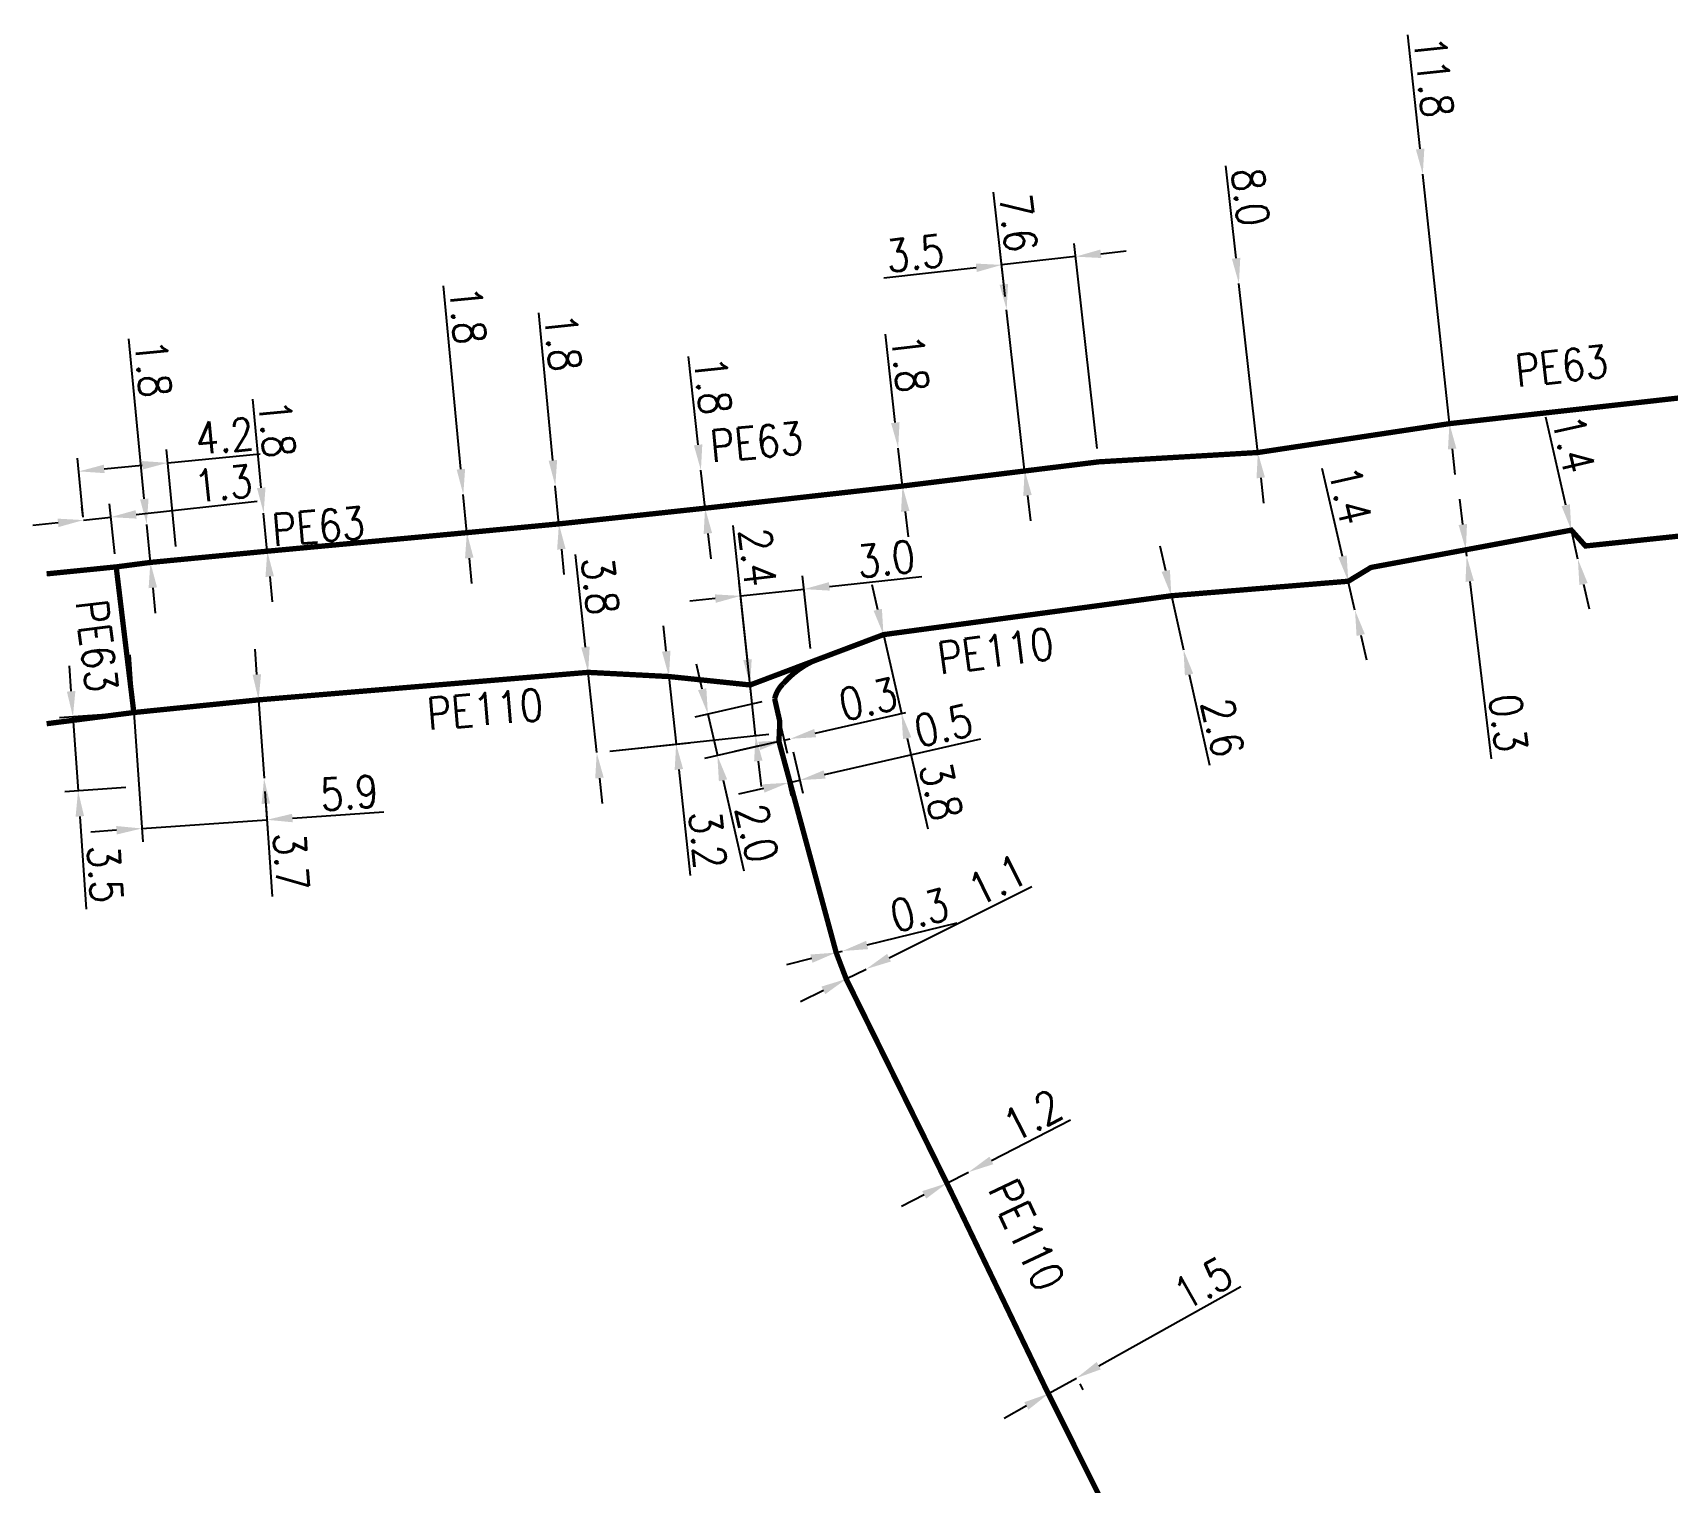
# Model space of a CAD drawing. Header units: millimetres. Extents: x 149999 to 151007, y 125999 to 127005.
# Drawn here: x 149999.3 to 150076.3, y 126564.8 to 126633 of the extents above; entities that cross this region are included whole.
import ezdxf

# ---------------------------------------------------------------- set-up
doc = ezdxf.new("R2010")
doc.units = ezdxf.units.MM
doc.header["$PDMODE"] = 34
doc.linetypes.add('L_100_PE', pattern=[14, 10, -1.5, 1, -1.5])
doc.layers.get('DEFPOINTS').update_dxf_attribs({"linetype": 'CONTINUOUS'})
doc.layers.add('L_140', color=3, linetype='CONTINUOUS')
doc.styles.get("Standard").update_dxf_attribs({"font": 'romans.shx', "width": 0.85})
doc.dimstyles.get("Standard").update_dxf_attribs({"dimtxt": 1.5, "dimasz": 1.2, "dimexe": 0.625, "dimexo": 0.625, "dimgap": 0.25, "dimtad": 1, "dimdec": 1, "dimzin": 0, "dimdsep": 46, "dimtxsty": 'Standard', "dimcen": -0.5, "dimadec": 0, "dimazin": 0, "dimtfac": 1, "dimtdec": 1, "dimtmove": 0, "dimatfit": 3, "dimfxl": 0, "dimtolj": 1, "dimtzin": 0, "dimarcsym": 0})

# ---------------------------------------------------------------- blocks, each defined once
blk = doc.blocks.new('*D646')
at = {"layer": 'DEFPOINTS', "color": 0, "linetype": 'Continuous', "transparency": 16777216}
for p in [(150040.075, 126613.441), (150040.276, 126611.652), (150040.276, 126611.652)]:
    blk.add_point(p, dxfattribs=at)
at = {"layer": 'L_140', "color": 0, "linetype": 'Continuous', "lineweight": -2, "transparency": 16777216}
for p, q in [((150039.941, 126614.634), (150039.473, 126618.797)), ((150040.276, 126611.652), (150040.075, 126613.441)), ((150040.41, 126610.46), (150040.543, 126609.267))]:
    blk.add_line(p, q, dxfattribs=at)
at = {"layer": 'L_140', "color": 0, "linetype": 'Continuous', "transparency": 16777216}
for points in [[(150040.14, 126614.656), (150039.742, 126614.611), (150040.075, 126613.441)], [(150040.608, 126610.482), (150040.211, 126610.437), (150040.276, 126611.652)]]:
    blk.add_solid(points, dxfattribs=at)
at = {"layer": 'L_140', "color": 0, "linetype": 'Continuous', "transparency": 16777216, "insert": (150040.634, 126617.423), "char_height": 1.5, "attachment_point": 5, "rotation": 276.40717}
blk.add_mtext('\\A1;1.8', dxfattribs=at)
blk = doc.blocks.new('*D647')
at = {"layer": 'DEFPOINTS', "color": 0, "linetype": 'Continuous', "transparency": 16777216}
for p in [(150030.791, 126612.398), (150030.988, 126610.609), (150030.988, 126610.609)]:
    blk.add_point(p, dxfattribs=at)
at = {"layer": 'L_140', "color": 0, "linetype": 'Continuous', "lineweight": -2, "transparency": 16777216}
for p, q in [((150030.659, 126613.591), (150030.2, 126617.755)), ((150030.988, 126610.609), (150030.791, 126612.398)), ((150031.119, 126609.417), (150031.251, 126608.224))]:
    blk.add_line(p, q, dxfattribs=at)
at = {"layer": 'L_140', "color": 0, "linetype": 'Continuous', "transparency": 16777216}
for points in [[(150030.858, 126613.613), (150030.46, 126613.569), (150030.791, 126612.398)], [(150031.318, 126609.438), (150030.92, 126609.395), (150030.988, 126610.609)]]:
    blk.add_solid(points, dxfattribs=at)
at = {"layer": 'L_140', "color": 0, "linetype": 'Continuous', "transparency": 16777216, "insert": (150031.358, 126616.379), "char_height": 1.5, "attachment_point": 5, "rotation": 276.28814}
blk.add_mtext('\\A1;1.8', dxfattribs=at)
blk = doc.blocks.new('*D648')
at = {"layer": 'DEFPOINTS', "color": 0, "linetype": 'Continuous', "transparency": 16777216}
for p in [(150023.94, 126611.663), (150024.11, 126609.871), (150024.11, 126609.871)]:
    blk.add_point(p, dxfattribs=at)
at = {"layer": 'L_140', "color": 0, "linetype": 'Continuous', "lineweight": -2, "transparency": 16777216}
for p, q in [((150023.826, 126612.858), (150023.163, 126619.806)), ((150024.11, 126609.871), (150023.94, 126611.663)), ((150024.224, 126608.677), (150024.338, 126607.482))]:
    blk.add_line(p, q, dxfattribs=at)
at = {"layer": 'L_140', "color": 0, "linetype": 'Continuous', "transparency": 16777216}
for points in [[(150024.025, 126612.877), (150023.627, 126612.839), (150023.94, 126611.663)], [(150024.423, 126608.696), (150024.025, 126608.658), (150024.11, 126609.871)]]:
    blk.add_solid(points, dxfattribs=at)
at = {"layer": 'L_140', "color": 0, "linetype": 'Continuous', "transparency": 16777216, "insert": (150024.301, 126618.413), "char_height": 1.5, "attachment_point": 5, "rotation": 275.44579}
blk.add_mtext('\\A1;1.8', dxfattribs=at)
blk = doc.blocks.new('*D677')
at = {"layer": 'DEFPOINTS', "color": 0, "linetype": 'Continuous', "transparency": 16777216}
for p in [(150038.57, 126588.922), (150038.57, 126588.922), (150037.63, 126588.454)]:
    blk.add_point(p, dxfattribs=at)
at = {"layer": 'L_140', "color": 0, "linetype": 'Continuous', "lineweight": -2, "transparency": 16777216}
for p, q in [((150039.644, 126589.456), (150046.366, 126592.804)), ((150037.63, 126588.454), (150038.57, 126588.922)), ((150036.556, 126587.919), (150035.482, 126587.384))]:
    blk.add_line(p, q, dxfattribs=at)
at = {"layer": 'L_140', "color": 0, "linetype": 'Continuous', "transparency": 16777216}
for points in [[(150039.555, 126589.635), (150039.733, 126589.277), (150038.57, 126588.922)], [(150036.467, 126588.098), (150036.645, 126587.74), (150037.63, 126588.454)]]:
    blk.add_solid(points, dxfattribs=at)
at = {"layer": 'L_140', "color": 0, "linetype": 'Continuous', "transparency": 16777216, "insert": (150044.745, 126593.114), "char_height": 1.5, "attachment_point": 5, "rotation": 26.4718}
blk.add_mtext('\\A1;1.1', dxfattribs=at)
blk = doc.blocks.new('*D678')
at = {"layer": 'DEFPOINTS', "color": 0, "linetype": 'Continuous', "transparency": 16777216}
for p in [(150037.157, 126589.697), (150037.448, 126589.769), (150037.448, 126589.769)]:
    blk.add_point(p, dxfattribs=at)
at = {"layer": 'L_140', "color": 0, "linetype": 'Continuous', "lineweight": -2, "transparency": 16777216}
for p, q in [((150038.614, 126590.054), (150042.859, 126591.095)), ((150037.157, 126589.697), (150037.448, 126589.769)), ((150035.991, 126589.411), (150034.826, 126589.126))]:
    blk.add_line(p, q, dxfattribs=at)
at = {"layer": 'L_140', "color": 0, "linetype": 'Continuous', "transparency": 16777216}
for points in [[(150035.944, 126589.606), (150036.039, 126589.217), (150037.157, 126589.697)], [(150038.566, 126590.249), (150038.661, 126589.86), (150037.448, 126589.769)]]:
    blk.add_solid(points, dxfattribs=at)
at = {"layer": 'L_140', "color": 0, "linetype": 'Continuous', "transparency": 16777216, "insert": (150041.081, 126591.689), "char_height": 1.5, "attachment_point": 5, "rotation": 13.77698}
blk.add_mtext('\\A1;0.3', dxfattribs=at)
blk = doc.blocks.new('*D679')
at = {"layer": 'DEFPOINTS', "color": 0, "linetype": 'Continuous', "transparency": 16777216}
for p in [(150001.73, 126610.049), (150001.782, 126609.568), (150003.273, 126607.847)]:
    blk.add_point(p, dxfattribs=at)
at = {"layer": 'L_140', "color": 0, "linetype": 'Continuous', "lineweight": -2, "transparency": 16777216}
for p, q in [((150001.715, 126610.19), (150001.663, 126610.67)), ((150003.205, 126608.469), (150002.951, 126610.81)), ((150004.212, 126610.318), (150009.905, 126610.935)), ((150000.537, 126609.92), (149999.344, 126609.79)), ((150001.73, 126610.049), (150003.019, 126610.189))]:
    blk.add_line(p, q, dxfattribs=at)
at = {"layer": 'L_140', "color": 0, "linetype": 'Continuous', "transparency": 16777216}
for points in [[(150004.19, 126610.517), (150004.233, 126610.119), (150003.019, 126610.189)], [(150000.515, 126610.118), (150000.559, 126609.721), (150001.73, 126610.049)]]:
    blk.add_solid(points, dxfattribs=at)
at = {"layer": 'L_140', "color": 0, "linetype": 'Continuous', "transparency": 16777216, "insert": (150008.311, 126611.768), "char_height": 1.5, "attachment_point": 5, "rotation": 6.18542}
blk.add_mtext('\\A1;1.3', dxfattribs=at)
blk = doc.blocks.new('*D680')
at = {"layer": 'DEFPOINTS', "color": 0, "linetype": 'Continuous', "transparency": 16777216}
for p in [(150019.609, 126611.25), (150019.609, 126611.25), (150019.777, 126609.458)]:
    blk.add_point(p, dxfattribs=at)
at = {"layer": 'L_140', "color": 0, "linetype": 'Continuous', "lineweight": -2, "transparency": 16777216}
for p, q in [((150019.496, 126612.445), (150018.684, 126621.08)), ((150019.777, 126609.458), (150019.609, 126611.25)), ((150019.89, 126608.263), (150020.002, 126607.069))]:
    blk.add_line(p, q, dxfattribs=at)
at = {"layer": 'L_140', "color": 0, "linetype": 'Continuous', "transparency": 16777216}
for points in [[(150019.695, 126612.464), (150019.297, 126612.426), (150019.609, 126611.25)], [(150020.089, 126608.282), (150019.69, 126608.245), (150019.777, 126609.458)]]:
    blk.add_solid(points, dxfattribs=at)
at = {"layer": 'L_140', "color": 0, "linetype": 'Continuous', "transparency": 16777216, "insert": (150019.819, 126619.686), "char_height": 1.5, "attachment_point": 5, "rotation": 275.37512}
blk.add_mtext('\\A1;1.8', dxfattribs=at)
blk = doc.blocks.new('*D681')
at = {"layer": 'DEFPOINTS', "color": 0, "linetype": 'Continuous', "transparency": 16777216}
for p in [(150004.711, 126609.849), (150004.711, 126609.849), (150004.883, 126608.057)]:
    blk.add_point(p, dxfattribs=at)
at = {"layer": 'L_140', "color": 0, "linetype": 'Continuous', "lineweight": -2, "transparency": 16777216}
for p, q in [((150004.597, 126611.044), (150003.874, 126618.577)), ((150004.883, 126608.057), (150004.711, 126609.849)), ((150004.998, 126606.863), (150005.112, 126605.668))]:
    blk.add_line(p, q, dxfattribs=at)
at = {"layer": 'L_140', "color": 0, "linetype": 'Continuous', "transparency": 16777216}
for points in [[(150004.796, 126611.063), (150004.398, 126611.024), (150004.711, 126609.849)], [(150005.197, 126606.882), (150004.799, 126606.844), (150004.883, 126608.057)]]:
    blk.add_solid(points, dxfattribs=at)
at = {"layer": 'L_140', "color": 0, "linetype": 'Continuous', "transparency": 16777216, "insert": (150005.012, 126617.184), "char_height": 1.5, "attachment_point": 5, "rotation": 275.47785}
blk.add_mtext('\\A1;1.8', dxfattribs=at)
blk = doc.blocks.new('*D682')
at = {"layer": 'DEFPOINTS', "color": 0, "linetype": 'Continuous', "transparency": 16777216}
for p in [(150010.214, 126610.377), (150010.214, 126610.377), (150010.384, 126608.585)]:
    blk.add_point(p, dxfattribs=at)
at = {"layer": 'L_140', "color": 0, "linetype": 'Continuous', "lineweight": -2, "transparency": 16777216}
for p, q in [((150010.102, 126611.571), (150009.707, 126615.742)), ((150010.384, 126608.585), (150010.214, 126610.377)), ((150010.497, 126607.39), (150010.61, 126606.195))]:
    blk.add_line(p, q, dxfattribs=at)
at = {"layer": 'L_140', "color": 0, "linetype": 'Continuous', "transparency": 16777216}
for points in [[(150010.301, 126611.59), (150009.902, 126611.553), (150010.214, 126610.377)], [(150010.696, 126607.409), (150010.298, 126607.371), (150010.384, 126608.585)]]:
    blk.add_solid(points, dxfattribs=at)
at = {"layer": 'L_140', "color": 0, "linetype": 'Continuous', "transparency": 16777216, "insert": (150010.844, 126614.348), "char_height": 1.5, "attachment_point": 5, "rotation": 275.39869}
blk.add_mtext('\\A1;1.8', dxfattribs=at)
blk = doc.blocks.new('*D692')
at = {"layer": 'DEFPOINTS', "color": 0, "linetype": 'Continuous', "transparency": 16777216}
for p in [(150043.392, 126579.367), (150043.392, 126579.367), (150042.369, 126578.843)]:
    blk.add_point(p, dxfattribs=at)
at = {"layer": 'L_140', "color": 0, "linetype": 'Continuous', "lineweight": -2, "transparency": 16777216}
for p, q in [((150044.46, 126579.915), (150048.187, 126581.827)), ((150042.369, 126578.843), (150043.392, 126579.367)), ((150041.301, 126578.295), (150040.233, 126577.747))]:
    blk.add_line(p, q, dxfattribs=at)
at = {"layer": 'L_140', "color": 0, "linetype": 'Continuous', "transparency": 16777216}
for points in [[(150044.369, 126580.093), (150044.551, 126579.737), (150043.392, 126579.367)], [(150041.21, 126578.473), (150041.392, 126578.117), (150042.369, 126578.843)]]:
    blk.add_solid(points, dxfattribs=at)
at = {"layer": 'L_140', "color": 0, "linetype": 'Continuous', "transparency": 16777216, "insert": (150046.401, 126582.034), "char_height": 1.5, "attachment_point": 5, "rotation": 27.14955}
blk.add_mtext('\\A1;1.2', dxfattribs=at)
blk = doc.blocks.new('*D693')
at = {"layer": 'DEFPOINTS', "color": 0, "linetype": 'Continuous', "transparency": 16777216}
for p in [(150048.316, 126569.945), (150048.466, 126569.673), (150047.005, 126569.216)]:
    blk.add_point(p, dxfattribs=at)
at = {"layer": 'L_140', "color": 0, "linetype": 'Continuous', "lineweight": -2, "transparency": 16777216}
for p, q in [((150049.515, 126570.256), (150056.208, 126573.978)), ((150047.155, 126568.944), (150048.466, 126569.673)), ((150048.619, 126569.398), (150048.77, 126569.127)), ((150046.107, 126568.361), (150045.058, 126567.778)), ((150047.308, 126568.669), (150047.459, 126568.398))]:
    blk.add_line(p, q, dxfattribs=at)
at = {"layer": 'L_140', "color": 0, "linetype": 'Continuous', "transparency": 16777216}
for points in [[(150049.418, 126570.431), (150049.612, 126570.082), (150048.466, 126569.673)], [(150046.009, 126568.536), (150046.204, 126568.186), (150047.155, 126568.944)]]:
    blk.add_solid(points, dxfattribs=at)
at = {"layer": 'L_140', "color": 0, "linetype": 'Continuous', "transparency": 16777216, "insert": (150054.416, 126574.125), "char_height": 1.5, "attachment_point": 5, "rotation": 29.07314}
blk.add_mtext('\\A1;1.5', dxfattribs=at)
blk = doc.blocks.new('*D696')
at = {"layer": 'DEFPOINTS', "color": 0, "linetype": 'Continuous', "transparency": 16777216}
for p in [(150005.697, 126612.743), (150001.782, 126609.568), (150006.135, 126608.177)]:
    blk.add_point(p, dxfattribs=at)
at = {"layer": 'L_140', "color": 0, "linetype": 'Continuous', "lineweight": -2, "transparency": 16777216}
for p, q in [((150001.722, 126610.19), (150001.456, 126612.965)), ((150006.075, 126608.799), (150005.637, 126613.365)), ((150005.697, 126612.743), (150010.048, 126613.161)), ((150002.711, 126612.457), (150004.502, 126612.629))]:
    blk.add_line(p, q, dxfattribs=at)
at = {"layer": 'L_140', "color": 0, "linetype": 'Continuous', "transparency": 16777216}
for points in [[(150004.483, 126612.828), (150004.521, 126612.43), (150005.697, 126612.743)], [(150002.692, 126612.656), (150002.73, 126612.258), (150001.516, 126612.342)]]:
    blk.add_solid(points, dxfattribs=at)
at = {"layer": 'L_140', "color": 0, "linetype": 'Continuous', "transparency": 16777216, "insert": (150008.374, 126614.005), "char_height": 1.5, "attachment_point": 5, "rotation": 5.47785}
blk.add_mtext('\\A1;4.2', dxfattribs=at)
blk = doc.blocks.new('*D989')
at = {"layer": 'DEFPOINTS', "color": 0, "linetype": 'Continuous', "transparency": 16777216}
for p in [(150009.976, 126601.589), (150010.232, 126597.897), (150010.232, 126597.897)]:
    blk.add_point(p, dxfattribs=at)
at = {"layer": 'L_140', "color": 0, "linetype": 'Continuous', "lineweight": -2, "transparency": 16777216}
for p, q in [((150009.893, 126602.786), (150009.81, 126603.983)), ((150009.976, 126601.589), (150010.232, 126597.897)), ((150010.316, 126596.7), (150010.619, 126592.339))]:
    blk.add_line(p, q, dxfattribs=at)
at = {"layer": 'L_140', "color": 0, "linetype": 'Continuous', "transparency": 16777216}
for points in [[(150010.092, 126602.8), (150009.693, 126602.772), (150009.976, 126601.589)], [(150010.515, 126596.714), (150010.116, 126596.686), (150010.232, 126597.897)]]:
    blk.add_solid(points, dxfattribs=at)
at = {"layer": 'L_140', "color": 0, "linetype": 'Continuous', "transparency": 16777216, "insert": (150011.506, 126593.991), "char_height": 1.5, "attachment_point": 5, "rotation": 273.97498}
blk.add_mtext('\\A1;3.7', dxfattribs=at)
blk = doc.blocks.new('*D990')
at = {"layer": 'DEFPOINTS', "color": 0, "linetype": 'Continuous', "transparency": 16777216}
for p in [(150025.485, 126602.884), (150025.889, 126599.106), (150025.889, 126599.106)]:
    blk.add_point(p, dxfattribs=at)
at = {"layer": 'L_140', "color": 0, "linetype": 'Continuous', "lineweight": -2, "transparency": 16777216}
for p, q in [((150025.358, 126604.077), (150024.893, 126608.424)), ((150025.889, 126599.106), (150025.485, 126602.884)), ((150026.017, 126597.912), (150026.145, 126596.719))]:
    blk.add_line(p, q, dxfattribs=at)
at = {"layer": 'L_140', "color": 0, "linetype": 'Continuous', "transparency": 16777216}
for points in [[(150025.557, 126604.099), (150025.159, 126604.056), (150025.485, 126602.884)], [(150026.216, 126597.934), (150025.818, 126597.891), (150025.889, 126599.106)]]:
    blk.add_solid(points, dxfattribs=at)
at = {"layer": 'L_140', "color": 0, "linetype": 'Continuous', "transparency": 16777216, "insert": (150026.056, 126606.954), "char_height": 1.5, "attachment_point": 5, "rotation": 276.10318}
blk.add_mtext('\\A1;3.8', dxfattribs=at)
blk = doc.blocks.new('*D991')
at = {"layer": 'DEFPOINTS', "color": 0, "linetype": 'Continuous', "transparency": 16777216}
for p in [(150033.11, 126602.291), (150033.365, 126599.905), (150025.889, 126599.106)]:
    blk.add_point(p, dxfattribs=at)
at = {"layer": 'L_140', "color": 0, "linetype": 'Continuous', "lineweight": -2, "transparency": 16777216}
for p, q in [((150032.982, 126603.485), (150032.307, 126609.802)), ((150032.488, 126602.225), (150032.488, 126602.225)), ((150033.365, 126599.905), (150033.11, 126602.291)), ((150026.511, 126599.172), (150033.986, 126599.971)), ((150033.493, 126598.712), (150033.62, 126597.519))]:
    blk.add_line(p, q, dxfattribs=at)
at = {"layer": 'L_140', "color": 0, "linetype": 'Continuous', "transparency": 16777216}
for points in [[(150033.181, 126603.506), (150032.783, 126603.463), (150033.11, 126602.291)], [(150033.691, 126598.733), (150033.294, 126598.691), (150033.365, 126599.905)]]:
    blk.add_solid(points, dxfattribs=at)
at = {"layer": 'L_140', "color": 0, "linetype": 'Continuous', "transparency": 16777216, "insert": (150033.473, 126608.302), "char_height": 1.5, "attachment_point": 5, "rotation": 276.10318}
blk.add_mtext('\\A1;2.4', dxfattribs=at)
blk = doc.blocks.new('*D992')
at = {"layer": 'DEFPOINTS', "color": 0, "linetype": 'Continuous', "transparency": 16777216}
for p in [(150032.662, 126606.482), (150036.01, 126603.386), (150033.365, 126599.905)]:
    blk.add_point(p, dxfattribs=at)
at = {"layer": 'L_140', "color": 0, "linetype": 'Continuous', "lineweight": -2, "transparency": 16777216}
for p, q in [((150035.943, 126604.007), (150035.578, 126607.422)), ((150036.838, 126606.929), (150041.185, 126607.393)), ((150033.299, 126600.526), (150032.595, 126607.103)), ((150032.662, 126606.482), (150035.645, 126606.801)), ((150031.469, 126606.354), (150030.275, 126606.227))]:
    blk.add_line(p, q, dxfattribs=at)
at = {"layer": 'L_140', "color": 0, "linetype": 'Continuous', "transparency": 16777216}
for points in [[(150036.817, 126607.127), (150036.859, 126606.73), (150035.645, 126606.801)], [(150031.447, 126606.553), (150031.49, 126606.156), (150032.662, 126606.482)]]:
    blk.add_solid(points, dxfattribs=at)
at = {"layer": 'L_140', "color": 0, "linetype": 'Continuous', "transparency": 16777216, "insert": (150039.502, 126608.219), "char_height": 1.5, "attachment_point": 5, "rotation": 6.10318}
blk.add_mtext('\\A1;3.0', dxfattribs=at)
blk = doc.blocks.new('*D993')
at = {"layer": 'DEFPOINTS', "color": 0, "linetype": 'Continuous', "transparency": 16777216}
for p in [(150029.287, 126602.687), (150025.889, 126599.106), (150029.627, 126599.505)]:
    blk.add_point(p, dxfattribs=at)
at = {"layer": 'L_140', "color": 0, "linetype": 'Continuous', "lineweight": -2, "transparency": 16777216}
for p, q in [((150029.159, 126603.88), (150029.032, 126605.074)), ((150029.287, 126602.687), (150029.627, 126599.505)), ((150026.511, 126599.172), (150030.249, 126599.572)), ((150029.755, 126598.312), (150030.288, 126593.326))]:
    blk.add_line(p, q, dxfattribs=at)
at = {"layer": 'L_140', "color": 0, "linetype": 'Continuous', "transparency": 16777216}
for points in [[(150029.358, 126603.902), (150028.961, 126603.859), (150029.287, 126602.687)], [(150029.954, 126598.333), (150029.556, 126598.291), (150029.627, 126599.505)]]:
    blk.add_solid(points, dxfattribs=at)
at = {"layer": 'L_140', "color": 0, "linetype": 'Continuous', "transparency": 16777216, "insert": (150031.114, 126595.009), "char_height": 1.5, "attachment_point": 5, "rotation": 276.10318}
blk.add_mtext('\\A1;3.2', dxfattribs=at)
blk = doc.blocks.new('*D994')
at = {"layer": 'DEFPOINTS', "color": 0, "linetype": 'Continuous', "transparency": 16777216}
for p in [(150039.383, 126604.659), (150040.231, 126600.955), (150040.231, 126600.955)]:
    blk.add_point(p, dxfattribs=at)
at = {"layer": 'L_140', "color": 0, "linetype": 'Continuous', "lineweight": -2, "transparency": 16777216}
for p, q in [((150039.115, 126605.828), (150038.847, 126606.998)), ((150039.383, 126604.659), (150040.231, 126600.955)), ((150040.499, 126599.785), (150041.476, 126595.524))]:
    blk.add_line(p, q, dxfattribs=at)
at = {"layer": 'L_140', "color": 0, "linetype": 'Continuous', "transparency": 16777216}
for points in [[(150039.31, 126605.873), (150038.92, 126605.784), (150039.383, 126604.659)], [(150040.694, 126599.83), (150040.304, 126599.74), (150040.231, 126600.955)]]:
    blk.add_solid(points, dxfattribs=at)
at = {"layer": 'L_140', "color": 0, "linetype": 'Continuous', "transparency": 16777216, "insert": (150042.096, 126597.293), "char_height": 1.5, "attachment_point": 5, "rotation": 282.90502}
blk.add_mtext('\\A1;3.8', dxfattribs=at)
blk = doc.blocks.new('*D995')
at = {"layer": 'DEFPOINTS', "color": 0, "linetype": 'Continuous', "transparency": 16777216}
for p in [(150052.932, 126606.488), (150053.502, 126603.951), (150053.502, 126603.951)]:
    blk.add_point(p, dxfattribs=at)
at = {"layer": 'L_140', "color": 0, "linetype": 'Continuous', "lineweight": -2, "transparency": 16777216}
for p, q in [((150052.668, 126607.658), (150052.405, 126608.829)), ((150052.932, 126606.488), (150053.502, 126603.951)), ((150053.765, 126602.78), (150054.724, 126598.515))]:
    blk.add_line(p, q, dxfattribs=at)
at = {"layer": 'L_140', "color": 0, "linetype": 'Continuous', "transparency": 16777216}
for points in [[(150052.864, 126607.702), (150052.473, 126607.615), (150052.932, 126606.488)], [(150053.96, 126602.824), (150053.57, 126602.736), (150053.502, 126603.951)]]:
    blk.add_solid(points, dxfattribs=at)
at = {"layer": 'L_140', "color": 0, "linetype": 'Continuous', "transparency": 16777216, "insert": (150055.352, 126600.282), "char_height": 1.5, "attachment_point": 5, "rotation": 282.6715}
blk.add_mtext('\\A1;2.6', dxfattribs=at)
blk = doc.blocks.new('*D996')
at = {"layer": 'DEFPOINTS', "color": 0, "linetype": 'Continuous', "transparency": 16777216}
for p in [(150061.258, 126607.172), (150061.574, 126605.808), (150061.574, 126605.808)]:
    blk.add_point(p, dxfattribs=at)
at = {"layer": 'L_140', "color": 0, "linetype": 'Continuous', "lineweight": -2, "transparency": 16777216}
for p, q in [((150060.988, 126608.341), (150060.03, 126612.482)), ((150061.574, 126605.808), (150061.258, 126607.172)), ((150061.844, 126604.639), (150062.114, 126603.47))]:
    blk.add_line(p, q, dxfattribs=at)
at = {"layer": 'L_140', "color": 0, "linetype": 'Continuous', "transparency": 16777216}
for points in [[(150061.183, 126608.386), (150060.793, 126608.296), (150061.258, 126607.172)], [(150062.039, 126604.684), (150061.649, 126604.594), (150061.574, 126605.808)]]:
    blk.add_solid(points, dxfattribs=at)
at = {"layer": 'L_140', "color": 0, "linetype": 'Continuous', "transparency": 16777216, "insert": (150061.348, 126611.222), "char_height": 1.5, "attachment_point": 5, "rotation": 283.02165}
blk.add_mtext('\\A1;1.4', dxfattribs=at)
blk = doc.blocks.new('*D997')
at = {"layer": 'DEFPOINTS', "color": 0, "linetype": 'Continuous', "transparency": 16777216}
for p in [(150071.756, 126609.577), (150072.064, 126608.211), (150072.064, 126608.211)]:
    blk.add_point(p, dxfattribs=at)
at = {"layer": 'L_140', "color": 0, "linetype": 'Continuous', "lineweight": -2, "transparency": 16777216}
for p, q in [((150071.492, 126610.747), (150070.558, 126614.893)), ((150072.064, 126608.211), (150071.756, 126609.577)), ((150072.328, 126607.04), (150072.592, 126605.87))]:
    blk.add_line(p, q, dxfattribs=at)
at = {"layer": 'L_140', "color": 0, "linetype": 'Continuous', "transparency": 16777216}
for points in [[(150071.687, 126610.791), (150071.297, 126610.703), (150071.756, 126609.577)], [(150072.523, 126607.084), (150072.133, 126606.996), (150072.064, 126608.211)]]:
    blk.add_solid(points, dxfattribs=at)
at = {"layer": 'L_140', "color": 0, "linetype": 'Continuous', "transparency": 16777216, "insert": (150071.869, 126613.625), "char_height": 1.5, "attachment_point": 5, "rotation": 282.70145}
blk.add_mtext('\\A1;1.4', dxfattribs=at)
blk = doc.blocks.new('*D998')
at = {"layer": 'DEFPOINTS', "color": 0, "linetype": 'Continuous', "transparency": 16777216}
for p in [(150066.792, 126608.652), (150066.828, 126608.354), (150066.828, 126608.354)]:
    blk.add_point(p, dxfattribs=at)
at = {"layer": 'L_140', "color": 0, "linetype": 'Continuous', "lineweight": -2, "transparency": 16777216}
for p, q in [((150066.648, 126609.843), (150066.504, 126611.035)), ((150066.792, 126608.652), (150066.828, 126608.354)), ((150066.973, 126607.163), (150067.985, 126598.807))]:
    blk.add_line(p, q, dxfattribs=at)
at = {"layer": 'L_140', "color": 0, "linetype": 'Continuous', "transparency": 16777216}
for points in [[(150066.846, 126609.868), (150066.449, 126609.819), (150066.792, 126608.652)], [(150067.171, 126607.187), (150066.774, 126607.139), (150066.828, 126608.354)]]:
    blk.add_solid(points, dxfattribs=at)
at = {"layer": 'L_140', "color": 0, "linetype": 'Continuous', "transparency": 16777216, "insert": (150068.787, 126600.501), "char_height": 1.5, "attachment_point": 5, "rotation": 276.90883}
blk.add_mtext('\\A1;0.3', dxfattribs=at)
blk = doc.blocks.new('*D1006')
at = {"layer": 'DEFPOINTS', "color": 0, "linetype": 'Continuous', "transparency": 16777216}
for p in [(150064.765, 126626.321), (150064.765, 126626.321), (150066.02, 126614.588)]:
    blk.add_point(p, dxfattribs=at)
at = {"layer": 'L_140', "color": 0, "linetype": 'Continuous', "lineweight": -2, "transparency": 16777216}
for p, q in [((150064.638, 126627.514), (150064.063, 126632.887)), ((150066.02, 126614.588), (150064.765, 126626.321)), ((150066.641, 126614.654), (150066.641, 126614.654)), ((150066.147, 126613.395), (150066.275, 126612.202))]:
    blk.add_line(p, q, dxfattribs=at)
at = {"layer": 'L_140', "color": 0, "linetype": 'Continuous', "transparency": 16777216}
for points in [[(150064.837, 126627.536), (150064.439, 126627.493), (150064.765, 126626.321)], [(150066.346, 126613.416), (150065.949, 126613.374), (150066.02, 126614.588)]]:
    blk.add_solid(points, dxfattribs=at)
at = {"layer": 'L_140', "color": 0, "linetype": 'Continuous', "transparency": 16777216, "insert": (150065.281, 126630.904), "char_height": 1.5, "attachment_point": 5, "rotation": 276.10274}
blk.add_mtext('\\A1;11.8', dxfattribs=at)
blk = doc.blocks.new('*D1007')
at = {"layer": 'DEFPOINTS', "color": 0, "linetype": 'Continuous', "transparency": 16777216}
for p in [(150056.111, 126621.179), (150056.111, 126621.179), (150057.004, 126613.229)]:
    blk.add_point(p, dxfattribs=at)
at = {"layer": 'L_140', "color": 0, "linetype": 'Continuous', "lineweight": -2, "transparency": 16777216}
for p, q in [((150055.977, 126622.371), (150055.49, 126626.716)), ((150057.004, 126613.229), (150056.111, 126621.179)), ((150057.138, 126612.036), (150057.272, 126610.844))]:
    blk.add_line(p, q, dxfattribs=at)
at = {"layer": 'L_140', "color": 0, "linetype": 'Continuous', "transparency": 16777216}
for points in [[(150056.176, 126622.394), (150055.779, 126622.349), (150056.111, 126621.179)], [(150057.337, 126612.059), (150056.939, 126612.014), (150057.004, 126613.229)]]:
    blk.add_solid(points, dxfattribs=at)
at = {"layer": 'L_140', "color": 0, "linetype": 'Continuous', "transparency": 16777216, "insert": (150056.66, 126625.251), "char_height": 1.5, "attachment_point": 5, "rotation": 276.40717}
blk.add_mtext('\\A1;8.0', dxfattribs=at)
blk = doc.blocks.new('*D1008')
at = {"layer": 'DEFPOINTS', "color": 0, "linetype": 'Continuous', "transparency": 16777216}
for p in [(150003.871, 126604.333), (150010.232, 126597.897), (150010.368, 126595.946)]:
    blk.add_point(p, dxfattribs=at)
at = {"layer": 'L_140', "color": 0, "linetype": 'Continuous', "lineweight": -2, "transparency": 16777216}
for p, q in [((150003.914, 126603.71), (150004.526, 126594.913)), ((150010.276, 126597.274), (150010.411, 126595.322)), ((150004.482, 126595.537), (150010.368, 126595.946)), ((150011.565, 126596.029), (150015.866, 126596.328)), ((150003.285, 126595.453), (150002.088, 126595.37))]:
    blk.add_line(p, q, dxfattribs=at)
at = {"layer": 'L_140', "color": 0, "linetype": 'Continuous', "transparency": 16777216}
for points in [[(150011.551, 126596.228), (150011.579, 126595.829), (150010.368, 126595.946)], [(150003.271, 126595.653), (150003.299, 126595.254), (150004.482, 126595.537)]]:
    blk.add_solid(points, dxfattribs=at)
at = {"layer": 'L_140', "color": 0, "linetype": 'Continuous', "transparency": 16777216, "insert": (150014.245, 126597.217), "char_height": 1.5, "attachment_point": 5, "rotation": 3.97498}
blk.add_mtext('\\A1;5.9', dxfattribs=at)
blk = doc.blocks.new('*D1009')
at = {"layer": 'DEFPOINTS', "color": 0, "linetype": 'Continuous', "transparency": 16777216}
for p in [(150004.103, 126600.994), (150004.346, 126597.502), (150001.479, 126597.303)]:
    blk.add_point(p, dxfattribs=at)
at = {"layer": 'L_140', "color": 0, "linetype": 'Continuous', "lineweight": -2, "transparency": 16777216}
for p, q in [((150001.154, 126601.992), (150001.07, 126603.189)), ((150003.48, 126600.951), (150000.613, 126600.751)), ((150001.237, 126600.795), (150001.479, 126597.303)), ((150003.722, 126597.459), (150000.856, 126597.26)), ((150001.563, 126596.106), (150001.866, 126591.745))]:
    blk.add_line(p, q, dxfattribs=at)
at = {"layer": 'L_140', "color": 0, "linetype": 'Continuous', "transparency": 16777216}
for points in [[(150001.353, 126602.006), (150000.954, 126601.978), (150001.237, 126600.795)], [(150001.762, 126596.12), (150001.363, 126596.092), (150001.479, 126597.303)]]:
    blk.add_solid(points, dxfattribs=at)
at = {"layer": 'L_140', "color": 0, "linetype": 'Continuous', "transparency": 16777216, "insert": (150002.753, 126593.396), "char_height": 1.5, "attachment_point": 5, "rotation": 273.97498}
blk.add_mtext('\\A1;3.5', dxfattribs=at)
blk = doc.blocks.new('*D1010')
at = {"layer": 'DEFPOINTS', "color": 0, "linetype": 'Continuous', "transparency": 16777216}
for p in [(150034.261, 126601.641), (150034.999, 126599.758), (150031.565, 126598.973)]:
    blk.add_point(p, dxfattribs=at)
at = {"layer": 'L_140', "color": 0, "linetype": 'Continuous', "lineweight": -2, "transparency": 16777216}
for p, q in [((150030.852, 126602.093), (150030.585, 126603.262)), ((150033.651, 126601.502), (150030.51, 126600.783)), ((150031.12, 126600.923), (150031.565, 126598.973)), ((150034.39, 126599.619), (150030.956, 126598.834)), ((150031.833, 126597.803), (150032.807, 126593.542))]:
    blk.add_line(p, q, dxfattribs=at)
at = {"layer": 'L_140', "color": 0, "linetype": 'Continuous', "transparency": 16777216}
for points in [[(150031.047, 126602.137), (150030.657, 126602.048), (150031.12, 126600.923)], [(150032.028, 126597.848), (150031.638, 126597.759), (150031.565, 126598.973)]]:
    blk.add_solid(points, dxfattribs=at)
at = {"layer": 'L_140', "color": 0, "linetype": 'Continuous', "transparency": 16777216, "insert": (150033.429, 126595.311), "char_height": 1.5, "attachment_point": 5, "rotation": 282.88047}
blk.add_mtext('\\A1;2.0', dxfattribs=at)
blk = doc.blocks.new('*D1011')
at = {"layer": 'DEFPOINTS', "color": 0, "linetype": 'Continuous', "transparency": 16777216}
for p in [(150034.261, 126601.641), (150034.999, 126599.758), (150034.999, 126599.758)]:
    blk.add_point(p, dxfattribs=at)
at = {"layer": 'L_140', "color": 0, "linetype": 'Continuous', "lineweight": -2, "transparency": 16777216}
for p, q in [((150034.4, 126601.032), (150034.846, 126599.082)), ((150036.169, 126600.026), (150040.43, 126601)), ((150034.706, 126599.691), (150034.999, 126599.758)), ((150033.537, 126599.424), (150032.367, 126599.156))]:
    blk.add_line(p, q, dxfattribs=at)
at = {"layer": 'L_140', "color": 0, "linetype": 'Continuous', "transparency": 16777216}
for points in [[(150033.492, 126599.619), (150033.581, 126599.229), (150034.706, 126599.691)], [(150036.124, 126600.221), (150036.213, 126599.831), (150034.999, 126599.758)]]:
    blk.add_solid(points, dxfattribs=at)
at = {"layer": 'L_140', "color": 0, "linetype": 'Continuous', "transparency": 16777216, "insert": (150038.661, 126601.622), "char_height": 1.5, "attachment_point": 5, "rotation": 12.88048}
blk.add_mtext('\\A1;0.3', dxfattribs=at)
blk = doc.blocks.new('*D1016')
at = {"layer": 'DEFPOINTS', "color": 0, "linetype": 'Continuous', "transparency": 16777216}
for p in [(150045.18, 126619.951), (150045.18, 126619.951), (150049.506, 126612.789)]:
    blk.add_point(p, dxfattribs=at)
at = {"layer": 'L_140', "color": 0, "linetype": 'Continuous', "lineweight": -2, "transparency": 16777216}
for p, q in [((150045.046, 126621.144), (150044.558, 126625.488)), ((150046.028, 126612.399), (150045.18, 126619.951)), ((150048.885, 126612.72), (150045.407, 126612.329)), ((150046.162, 126611.206), (150046.296, 126610.014))]:
    blk.add_line(p, q, dxfattribs=at)
at = {"layer": 'L_140', "color": 0, "linetype": 'Continuous', "transparency": 16777216}
for points in [[(150045.245, 126621.166), (150044.847, 126621.122), (150045.18, 126619.951)], [(150046.361, 126611.229), (150045.963, 126611.184), (150046.028, 126612.399)]]:
    blk.add_solid(points, dxfattribs=at)
at = {"layer": 'L_140', "color": 0, "linetype": 'Continuous', "transparency": 16777216, "insert": (150045.729, 126624.024), "char_height": 1.5, "attachment_point": 5, "rotation": 276.40717}
blk.add_mtext('\\A1;7.6', dxfattribs=at)
blk = doc.blocks.new('*D1017')
at = {"layer": 'DEFPOINTS', "color": 0, "linetype": 'Continuous', "transparency": 16777216}
for p in [(150044.944, 126622.057), (150045.18, 126619.951), (150049.506, 126612.789)]:
    blk.add_point(p, dxfattribs=at)
at = {"layer": 'L_140', "color": 0, "linetype": 'Continuous', "lineweight": -2, "transparency": 16777216}
for p, q in [((150049.437, 126613.411), (150048.352, 126623.068)), ((150045.11, 126620.573), (150044.874, 126622.678)), ((150048.422, 126622.447), (150044.944, 126622.057)), ((150049.614, 126622.581), (150050.807, 126622.715)), ((150043.751, 126621.923), (150039.407, 126621.435))]:
    blk.add_line(p, q, dxfattribs=at)
at = {"layer": 'L_140', "color": 0, "linetype": 'Continuous', "transparency": 16777216}
for points in [[(150049.592, 126622.78), (150049.637, 126622.382), (150048.422, 126622.447)], [(150043.729, 126622.121), (150043.774, 126621.724), (150044.944, 126622.057)]]:
    blk.add_solid(points, dxfattribs=at)
at = {"layer": 'L_140', "color": 0, "linetype": 'Continuous', "transparency": 16777216, "insert": (150040.871, 126622.606), "char_height": 1.5, "attachment_point": 5, "rotation": 6.40717}
blk.add_mtext('\\A1;3.5', dxfattribs=at)
blk = doc.blocks.new('*D1019')
at = {"layer": 'DEFPOINTS', "color": 0, "linetype": 'Continuous', "transparency": 16777216}
for p in [(150034.999, 126599.758), (150034.463, 126599.636), (150035.444, 126597.811)]:
    blk.add_point(p, dxfattribs=at)
at = {"layer": 'L_140', "color": 0, "linetype": 'Continuous', "lineweight": -2, "transparency": 16777216}
for p, q in [((150036.614, 126598.079), (150043.973, 126599.762)), ((150034.602, 126599.026), (150035.047, 126597.08)), ((150035.138, 126599.149), (150035.583, 126597.202)), ((150033.738, 126597.421), (150032.568, 126597.154)), ((150034.908, 126597.689), (150035.444, 126597.811))]:
    blk.add_line(p, q, dxfattribs=at)
at = {"layer": 'L_140', "color": 0, "linetype": 'Continuous', "transparency": 16777216}
for points in [[(150036.569, 126598.274), (150036.658, 126597.884), (150035.444, 126597.811)], [(150033.694, 126597.616), (150033.783, 126597.226), (150034.908, 126597.689)]]:
    blk.add_solid(points, dxfattribs=at)
at = {"layer": 'L_140', "color": 0, "linetype": 'Continuous', "transparency": 16777216, "insert": (150042.205, 126600.383), "char_height": 1.5, "attachment_point": 5, "rotation": 12.88048}
blk.add_mtext('\\A1;0.5', dxfattribs=at)

msp = doc.modelspace()

# ---------------------------------------------------------------- linework, layer by layer
at = {"layer": 'L_140', "linetype": 'L_100_PE'}
for points in [[(150129.845, 126625.262, 0.25, 0.25, 0), (150117.862, 126621.714, 0.25, 0.25, 0), (150101.806, 126618.783, 0.25, 0.25, 0), (150079.133, 126616.054, 0.25, 0.25, 0), (150066.02, 126614.588, 0.25, 0.25, 0), (150057.004, 126613.229, 0.25, 0.25, 0), (150049.506, 126612.789, 0.25, 0.25, 0), (150040.276, 126611.652, 0.25, 0.25, 0), (150030.988, 126610.609, 0.25, 0.25, 0), (150024.11, 126609.871, 0.25, 0.25, 0), (150024.11, 126609.871, 0.25, 0.25, 0), (150019.777, 126609.458, 0.25, 0.25, 0), (150010.384, 126608.585, 0.25, 0.25, 0), (150004.883, 126608.057, 0.25, 0.25, 0), (150003.273, 126607.847, 0.25, 0.25, 0), (150000, 126607.518, 0, 0, 0)], [(150000, 126600.467, 0.25, 0.25, 0), (150004.103, 126600.994, 0.25, 0.25, 0), (150009.976, 126601.589, 0.25, 0.25, 0), (150025.485, 126602.884, 0.25, 0.25, 0), (150029.287, 126602.687, 0.25, 0.25, 0), (150033.11, 126602.291, 0.25, 0.25, 0), (150036.01, 126603.386, 0.25, 0.25, 0), (150039.383, 126604.659, 0.25, 0.25, 0), (150052.932, 126606.488, 0.25, 0.25, 0), (150061.258, 126607.172, 0.25, 0.25, 0), (150062.323, 126607.82, 0.25, 0.25, 0), (150062.323, 126607.82, 0.25, 0.25, 0), (150066.792, 126608.652, 0.25, 0.25, 0), (150071.756, 126609.577, 0.25, 0.25, 0), (150072.42, 126608.831, 0.25, 0.25, 0), (150078.777, 126609.501, 0.25, 0.25, 0)], [(150036.01, 126603.386, 0.25, 0.25, 0), (150036.01, 126603.386, 0.25, 0.25, 0), (150036.01, 126603.386, 0.25, 0.25, 0.099429), (150034.659, 126602.347, 0.25, 0.25, 0.144115), (150034.261, 126601.641, 0.25, 0.25, 0), (150034.506, 126600.568, 0.25, 0.25, 0), (150034.463, 126599.636, 0.25, 0.25, 0), (150037.157, 126589.697, 0.25, 0.25, 0), (150037.63, 126588.454, 0.25, 0.25, 0), (150042.369, 126578.843, 0.25, 0.25, 0), (150047.005, 126569.216, 0.25, 0.25, 0), (150054.215, 126554.762, 0.25, 0.25, 0), (150054.215, 126554.762, 0.25, 0.25, 0), (150056.753, 126548.993, 0.25, 0.25, 0), (150057.021, 126548.383, 0.25, 0.25, 0), (150058.715, 126544.532, 0.25, 0.25, 0), (150061.599, 126536.416, 0.25, 0.25, 0), (150062.58, 126533.851, 0.25, 0.25, 0), (150063.946, 126530.768, 0.25, 0.25, 0), (150067.325, 126523.466, 0.25, 0.25, 0), (150075.47, 126504.392, 0, 0, 0)]]:
    msp.add_lwpolyline(points, format="xyseb", dxfattribs=at)
at = {"layer": 'L_140', "linetype": 'L_100_PE', "const_width": 0.25, "flags": 128}
msp.add_lwpolyline([(150004.103, 126600.994), (150004.103, 126600.994), (150003.273, 126607.847)], dxfattribs=at)

# ---------------------------------------------------------------- texts
at = {"layer": 'L_140', "linetype": 'Continuous', "width": 0.85}
for s, rotation, p in [('PE63', 6.37709, (150069.214, 126616.314)), ('PE63', 5.53613, (150031.308, 126612.763)), ('PE63', 4.80195, (150010.676, 126608.826)), ('PE63', 276.68414, (150001.362, 126606.218)), ('PE110', 7.68725, (150042.057, 126602.787)), ('PE110', 4.77502, (150017.971, 126600.178)), ('PE110', 295.27553, (150044.277, 126578.559))]:
    msp.add_text(s, height=1.5, rotation=rotation, dxfattribs=at).set_placement(p)

# ---------------------------------------------------------------- dimensions: what is measured, and where the dimension line sits
at = {"layer": 'L_140', "linetype": 'Continuous'}
for base, p1, p2, angle, override, picture, middle in [((150064.765, 126626.321), (150066.02, 126614.588), (150064.765, 126626.321), 276.10274, {"dimatfit": 0}, '*D1006', (150064.287, 126630.797)), ((150056.111, 126621.179), (150057.004, 126613.229), (150056.111, 126621.179), 276.40717, {"dimscale": 1, "dimlfac": 1, "dimlunit": 2, "dimatfit": 0}, '*D1007', (150055.667, 126625.14)), ((150045.18, 126619.951), (150049.506, 126612.789), (150045.18, 126619.951), 276.40717, {"dimatfit": 0}, '*D1016', (150044.735, 126623.912)), ((150044.944, 126622.057), (150049.506, 126612.789), (150045.18, 126619.951), 6.40717, {"dimatfit": 0}, '*D1017', (150040.983, 126621.612)), ((150072.064, 126608.211), (150071.756, 126609.577), (150072.064, 126608.211), 102.70145, {"dimatfit": 0}, '*D997', (150070.893, 126613.406)), ((150061.574, 126605.808), (150061.258, 126607.172), (150061.574, 126605.808), 103.02165, {"dimatfit": 0}, '*D996', (150060.374, 126610.996)), ((150066.828, 126608.354), (150066.792, 126608.652), (150066.828, 126608.354), 96.90883, {"dimatfit": 0}, '*D998', (150067.795, 126600.381)), ((150033.365, 126599.905), (150033.11, 126602.291), (150025.889, 126599.106), 96.10318, {"dimatfit": 0}, '*D991', (150032.479, 126608.195)), ((150032.662, 126606.482), (150036.01, 126603.386), (150033.365, 126599.905), 6.10318, {"dimatfit": 0}, '*D992', (150039.608, 126607.225)), ((150025.889, 126599.106), (150025.485, 126602.884), (150025.889, 126599.106), 96.10318, {"dimatfit": 0}, '*D990', (150025.062, 126606.847)), ((150053.502, 126603.951), (150052.932, 126606.488), (150053.502, 126603.951), 102.6715, {"dimscale": 1, "dimlfac": 1, "dimlunit": 2, "dimatfit": 0}, '*D995', (150054.376, 126600.062)), ((150040.231, 126600.955), (150039.383, 126604.659), (150040.231, 126600.955), 102.90502, {"dimscale": 1, "dimlfac": 1, "dimlunit": 2, "dimatfit": 0}, '*D994', (150041.121, 126597.07)), ((150029.627, 126599.505), (150029.287, 126602.687), (150025.889, 126599.106), 96.10318, {"dimatfit": 0}, '*D993', (150030.119, 126594.903)), ((150010.368, 126595.946), (150003.871, 126604.333), (150010.232, 126597.897), 183.97498, {"dimatfit": 0}, '*D1008', (150014.314, 126596.22)), ((150010.232, 126597.897), (150009.976, 126601.589), (150010.232, 126597.897), 93.97498, {"dimscale": 1, "dimlfac": 1, "dimlunit": 2, "dimatfit": 0}, '*D989', (150010.509, 126593.921)), ((150001.479, 126597.303), (150004.103, 126600.994), (150004.346, 126597.502), 93.97498, {"dimatfit": 0}, '*D1009', (150001.756, 126593.327)), ((150031.565, 126598.973), (150034.261, 126601.641), (150034.999, 126599.758), 102.88047, {"dimatfit": 0}, '*D1010', (150032.454, 126595.088)), ((150034.999, 126599.758), (150034.261, 126601.641), (150034.999, 126599.758), 192.88048, {"dimatfit": 0}, '*D1011', (150038.884, 126600.647))]:
    dim = msp.add_linear_dim(base=base, p1=p1, p2=p2, angle=angle, dimstyle='Standard', override=override, dxfattribs=at)
    dim.commit()
    dim.dimension.update_dxf_attribs({"geometry": picture, "text_midpoint": middle, "dimtype": 160})
for base, p1, p2, angle, picture, middle in [((150019.609, 126611.25), (150019.777, 126609.458), (150019.609, 126611.25), 275.37512, '*D680', (150018.824, 126619.592)), ((150024.11, 126609.871), (150023.94, 126611.663), (150024.11, 126609.871), 95.44579, '*D648', (150023.305, 126618.318)), ((150040.276, 126611.652), (150040.075, 126613.441), (150040.276, 126611.652), 96.40717, '*D646', (150039.64, 126617.311)), ((150004.711, 126609.849), (150004.883, 126608.057), (150004.711, 126609.849), 275.47785, '*D681', (150004.017, 126617.089)), ((150030.988, 126610.609), (150030.791, 126612.398), (150030.988, 126610.609), 96.28814, '*D647', (150030.364, 126616.27)), ((150010.214, 126610.377), (150010.384, 126608.585), (150010.214, 126610.377), 275.39869, '*D682', (150009.848, 126614.254)), ((150005.697, 126612.743), (150001.782, 126609.568), (150006.135, 126608.177), 5.47785, '*D696', (150008.47, 126613.009)), ((150001.73, 126610.049), (150003.273, 126607.847), (150001.782, 126609.568), 6.18542, '*D679', (150008.419, 126610.774)), ((150035.444, 126597.8115), (150034.4627, 126599.6356), (150034.9989, 126599.7582), 192.88048, '*D1019', (150042.4274, 126599.4084)), ((150038.57009, 126588.92155), (150037.63018, 126588.45351), (150038.57009, 126588.92155), 206.4718, '*D677', (150045.19094, 126592.21852)), ((150037.448, 126589.769), (150037.157, 126589.697), (150037.448, 126589.769), 193.77698, '*D678', (150041.319, 126590.718)), ((150043.392, 126579.367), (150042.369, 126578.843), (150043.392, 126579.367), 207.14955, '*D692', (150046.858, 126581.144)), ((150048.466, 126569.673), (150047.005, 126569.216), (150048.316, 126569.945), 209.07314, '*D693', (150054.902, 126573.251))]:
    dim = msp.add_linear_dim(base=base, p1=p1, p2=p2, angle=angle, dimstyle='Standard', dxfattribs=at)
    dim.commit()
    dim.dimension.update_dxf_attribs({"geometry": picture, "text_midpoint": middle, "dimtype": 160})

doc.saveas('drawing.dxf')
